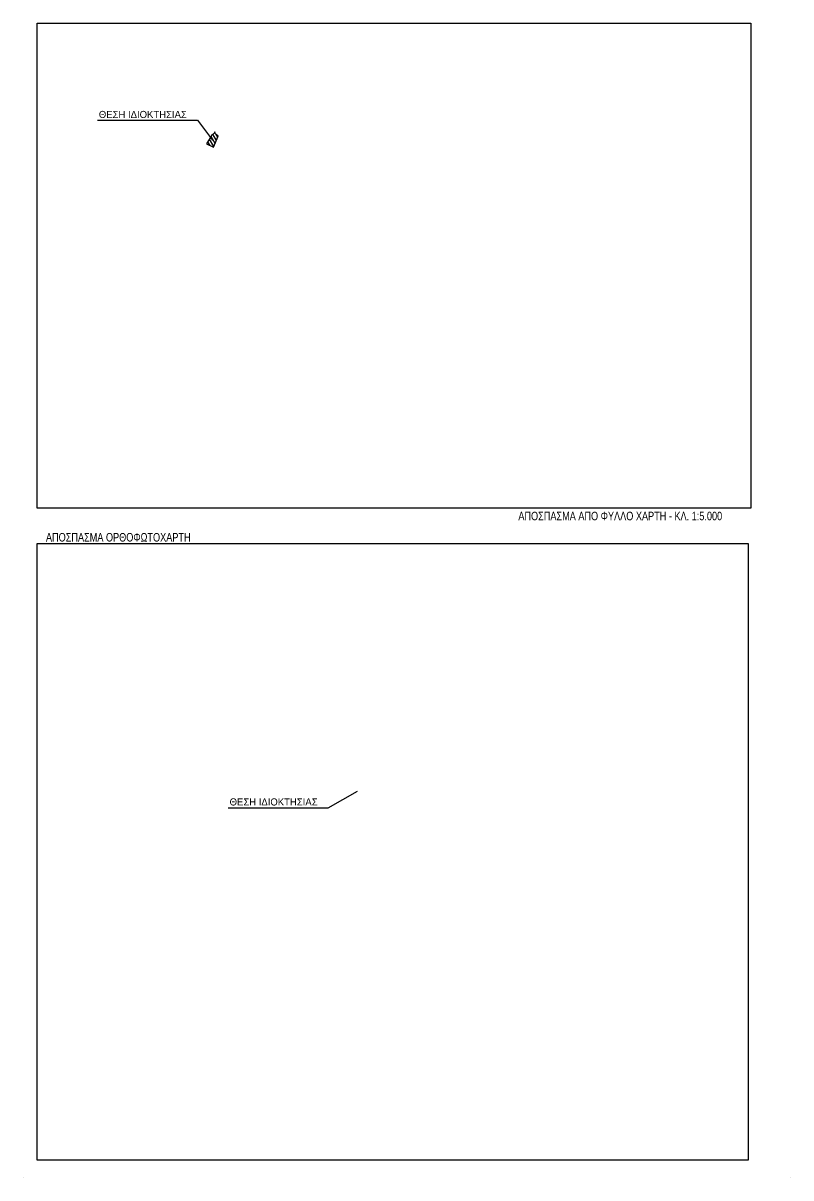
# Model space of a CAD drawing. Header units: metres. Extents: x 152688 to 152818, y 4372979 to 4373020.
# Drawn here: x 152687.52 to 152714.5, y 4372979.4 to 4373020 of the extents above; entities that cross this region are included whole.
import ezdxf
from ezdxf.enums import TextEntityAlignment as Align

# ---------------------------------------------------------------- set-up
doc = ezdxf.new("R2010")
doc.units = ezdxf.units.M
doc.header["$LTSCALE"] = 0.1
for name, color, linetype in [('FLOOR', 30, 'Continuous'), ('NOTES', 3, 'Continuous'), ('NOTES-2D', 3, 'Continuous'), ('TOPOG-2D', 3, 'Continuous')]:
    doc.layers.add(name, color=color, linetype=linetype)
doc.styles.add('simu-n', font='Ugsimpl.shx')
doc.styles.add('WG-GR', font='wgsimpl.shx')
picture_1 = doc.add_image_def('image1.jpg', size_in_pixel=(1420, 1232))
picture_2 = doc.add_image_def('image2.tif', size_in_pixel=(3949, 2686))

msp = doc.modelspace()

# ---------------------------------------------------------------- hatches: boundary and pattern name
at = {"layer": 'NOTES-2D'}
h = msp.add_hatch(dxfattribs=at)
h.set_pattern_fill('ANSI31', color=10, scale=0.03, angle=75, style=0)
h.set_pattern_definition([(120, (-50.98671, -6.08721), (-0.0824889197105, -0.047625), [])])
h.paths.add_polyline_path([(152694.376, 4373016.026), (152694.302, 4373016.082), (152694.271, 4373016.124), (152694.254, 4373016.178), (152694.225, 4373016.127), (152694.202, 4373016.106), (152694.179, 4373016.089), (152694.137, 4373016.044), (152694.122, 4373016.022), (152693.964, 4373015.75), (152694.206, 4373015.641)])

# ---------------------------------------------------------------- linework, layer by layer
at = {"layer": 'FLOOR', "color": 4}
msp.add_lwpolyline([(152694.376, 4373016.026), (152694.302, 4373016.082), (152694.271, 4373016.124), (152694.254, 4373016.178), (152694.225, 4373016.127), (152694.202, 4373016.106), (152694.179, 4373016.089), (152694.137, 4373016.044), (152694.122, 4373016.022), (152693.964, 4373015.75), (152694.206, 4373015.641), (152694.376, 4373016.026)], dxfattribs=at)
at = {"layer": 'NOTES', "color": 1, "ltscale": 0.2}
for p, q in [((152687.515, 4372979.429), (152687.515, 4372979.429)), ((152714.5, 4372979.4), (152714.5, 4372979.4))]:
    msp.add_line(p, q, dxfattribs=at)
at = {"layer": 'TOPOG-2D'}
for p, q in [((152690.131, 4373016.586), (152693.643, 4373016.586)), ((152693.643, 4373016.586), (152694.173, 4373015.879)), ((152698.238, 4372992.416), (152699.264, 4372992.996)), ((152694.727, 4372992.416), (152698.238, 4372992.416))]:
    msp.add_line(p, q, dxfattribs=at)

# ---------------------------------------------------------------- texts
at = {"layer": 'NOTES', "ltscale": 0.2, "style": 'WG-GR', "width": 0.8}
for s, p in [('ΑΠΟΣΠΑΣΜΑ ΑΠΟ ΦΥΛΛΟ ΧΑΡΤΗ - ΚΛ. 1:5.000', (152708.503, 4373002.521)), ('ΑΠΟΣΠΑΣΜΑ ΟΡΘΟΦΩΤΟΧΑΡΤΗ', (152690.86, 4373001.773))]:
    msp.add_text(s, height=0.3, dxfattribs=at).set_placement(p, align=Align.CENTER)
at = {"layer": 'NOTES-2D', "color": 4, "style": 'simu-n'}
for p in [(152690.178, 4373016.663), (152694.773, 4372992.493)]:
    msp.add_text('ΘΕΣΗ ΙΔΙΟΚΤΗΣΙΑΣ', height=0.25, dxfattribs=at).set_placement(p)

# ---------------------------------------------------------------- pictures from other files: only their frames are drawn
at = {"layer": 'NOTES-2D', "color": 2}
image = msp.add_image(picture_2, insert=(152688.015, 4373002.944), size_in_units=(25.076, 17.056), dxfattribs=at)
image.dxf.flags = 7
image = msp.add_image(picture_1, insert=(152688.015, 4372980.029), size_in_units=(24.985, 21.677), dxfattribs=at)
image.dxf.flags = 7

doc.saveas('drawing.dxf')
